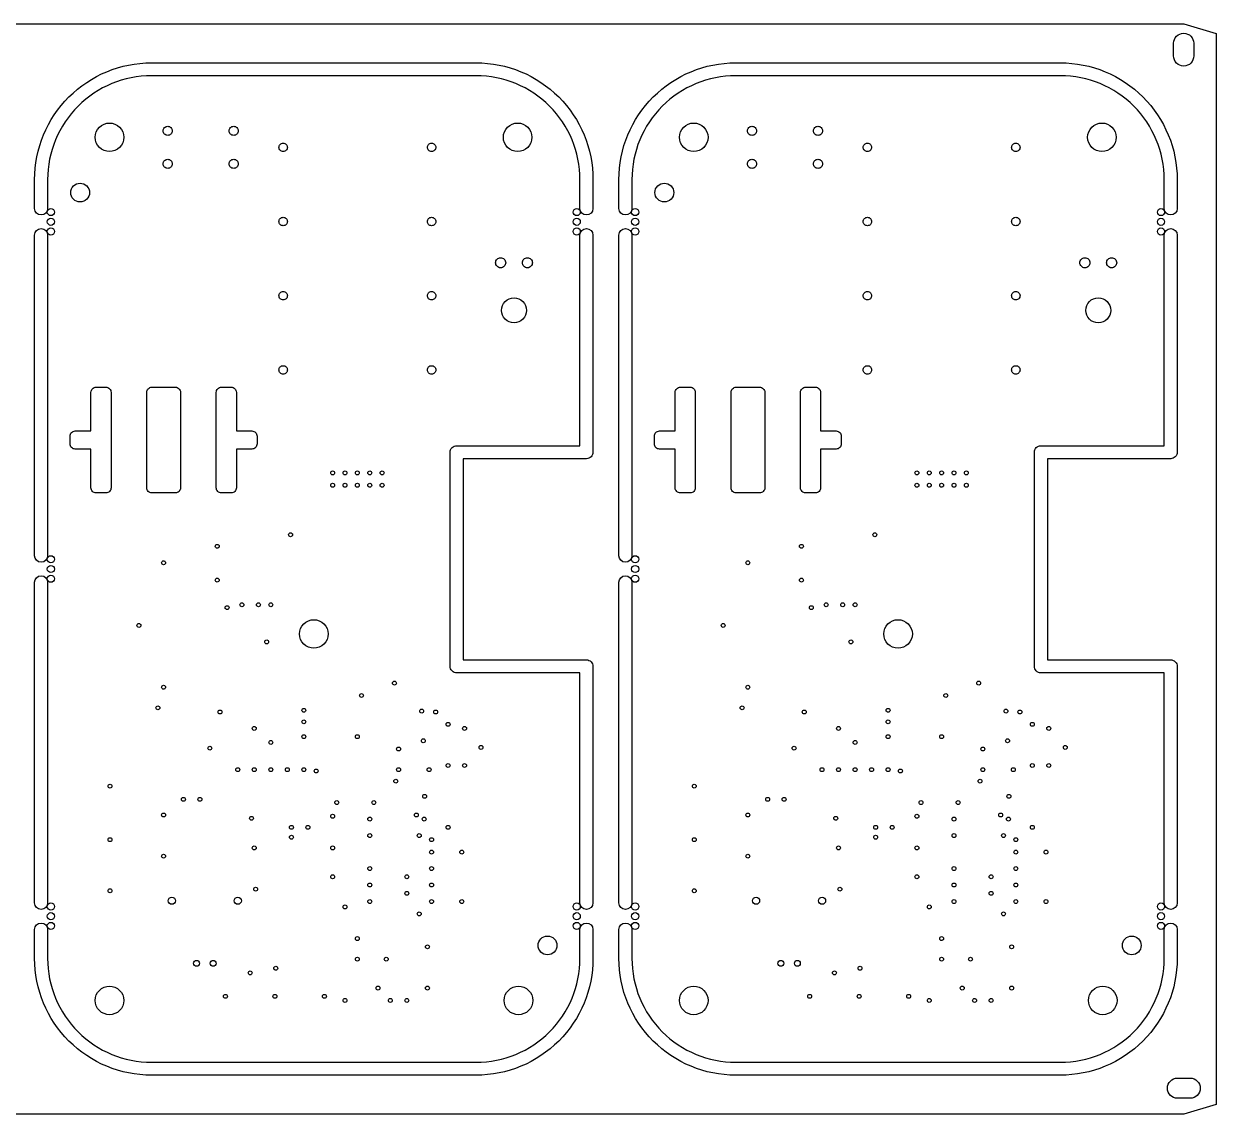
# Model space of a CAD drawing. Extents: x 0 to 278, y 0 to 168.
# Drawn here: x 94.3 to 278, y 0 to 168 of the extents above; entities that cross this region are included whole.
import ezdxf

# ---------------------------------------------------------------- set-up
doc = ezdxf.new("R2010")
doc.units = 0
doc.layers.get('0').update_dxf_attribs({"color": 1, "linetype": 'CONTINUOUS'})

msp = doc.modelspace()

# ---------------------------------------------------------------- linework, layer by layer
msp.add_lwpolyline([(273, 168), (278, 166.5), (278, 1.5), (273.000002, 0), (5, 0), (0, 1.5), (0, 166.5), (4.999995, 168)], close=True)
for points in [[(271.445, 163.05), (271.445, 165, -1), (274.555, 165), (274.555, 163.05, -1)], [(96, 139.55), (96, 144, -0.414214), (114, 162), (164, 162, -0.414214), (182, 144), (182, 139.55, -1), (180, 139.55), (180, 144, 0.414214), (164, 160), (114, 160, 0.414214), (98, 144), (98, 139.55, -1)], [(186, 139.55), (186, 144, -0.414214), (204, 162), (254, 162, -0.414214), (272, 144), (272, 139.55, -1), (270, 139.55), (270, 144, 0.414214), (254, 160), (204, 160, 0.414214), (188, 144), (188, 139.55, -1)], [(105.33, 150.52, -0.414214), (107.53, 152.72, -0.414214), (109.73, 150.52, -0.414214), (107.53, 148.32, -0.414214)], [(168.2, 150.52, -0.414214), (170.4, 152.72, -0.414214), (172.6, 150.52, -0.414214), (170.4, 148.32, -0.414214)], [(195.33, 150.52, -0.414214), (197.53, 152.72, -0.414214), (199.73, 150.52, -0.414214), (197.53, 148.32, -0.414214)], [(258.2, 150.52, -0.414214), (260.4, 152.72, -0.414214), (262.6, 150.52, -0.414214), (260.4, 148.32, -0.414214)], [(115.8, 151.51, -0.414216), (116.5, 152.21, -0.414216), (117.2, 151.51, -0.414216), (116.5, 150.81, -0.414216)], [(125.96, 151.51, -0.414216), (126.66, 152.21, -0.414216), (127.36, 151.51, -0.414216), (126.66, 150.81, -0.414216)], [(205.8, 151.51, -0.414216), (206.5, 152.21, -0.414216), (207.2, 151.51, -0.414216), (206.5, 150.81, -0.414216)], [(215.96, 151.51, -0.414216), (216.66, 152.21, -0.414216), (217.36, 151.51, -0.414216), (216.66, 150.81, -0.414216)], [(133.63, 148.97, -0.414216), (134.28, 149.62, -0.414216), (134.93, 148.97, -0.414216), (134.28, 148.32, -0.414216)], [(156.49, 148.97, -0.414216), (157.14, 149.62, -0.414216), (157.79, 148.97, -0.414216), (157.14, 148.32, -0.414216)], [(223.63, 148.97, -0.414216), (224.28, 149.62, -0.414216), (224.93, 148.97, -0.414216), (224.28, 148.32, -0.414216)], [(246.49, 148.97, -0.414216), (247.14, 149.62, -0.414216), (247.79, 148.97, -0.414216), (247.14, 148.32, -0.414216)], [(115.8, 146.43, -0.414216), (116.5, 147.13, -0.414216), (117.2, 146.43, -0.414216), (116.5, 145.73, -0.414216)], [(125.96, 146.43, -0.414216), (126.66, 147.13, -0.414216), (127.36, 146.43, -0.414216), (126.66, 145.73, -0.414216)], [(205.8, 146.43, -0.414216), (206.5, 147.13, -0.414216), (207.2, 146.43, -0.414216), (206.5, 145.73, -0.414216)], [(215.96, 146.43, -0.414216), (216.66, 147.13, -0.414216), (217.36, 146.43, -0.414216), (216.66, 145.73, -0.414216)], [(101.55, 142, -0.414215), (103, 143.45, -0.414215), (104.45, 142, -0.414215), (103, 140.55, -0.414215)], [(191.55, 142, -0.414215), (193, 143.45, -0.414215), (194.45, 142, -0.414215), (193, 140.55, -0.414215)], [(97.95, 139, -0.414217), (98.5, 139.55, -0.414217), (99.05, 139, -0.414217), (98.5, 138.45, -0.414217)], [(97.95, 137.5, -0.414217), (98.5, 138.05, -0.414217), (99.05, 137.5, -0.414217), (98.5, 136.95, -0.414217)], [(133.63, 137.54, -0.414216), (134.28, 138.19, -0.414216), (134.93, 137.54, -0.414216), (134.28, 136.89, -0.414216)], [(156.49, 137.54, -0.414216), (157.14, 138.19, -0.414216), (157.79, 137.54, -0.414216), (157.14, 136.89, -0.414216)], [(178.95, 139, -0.414217), (179.5, 139.55, -0.414217), (180.05, 139, -0.414217), (179.5, 138.45, -0.414217)], [(178.95, 137.5, -0.414217), (179.5, 138.05, -0.414217), (180.05, 137.5, -0.414217), (179.5, 136.95, -0.414217)], [(187.95, 139, -0.414217), (188.5, 139.55, -0.414217), (189.05, 139, -0.414217), (188.5, 138.45, -0.414217)], [(187.95, 137.5, -0.414217), (188.5, 138.05, -0.414217), (189.05, 137.5, -0.414217), (188.5, 136.95, -0.414217)], [(223.63, 137.54, -0.414216), (224.28, 138.19, -0.414216), (224.93, 137.54, -0.414216), (224.28, 136.89, -0.414216)], [(246.49, 137.54, -0.414216), (247.14, 138.19, -0.414216), (247.79, 137.54, -0.414216), (247.14, 136.89, -0.414216)], [(268.95, 139, -0.414217), (269.5, 139.55, -0.414217), (270.05, 139, -0.414217), (269.5, 138.45, -0.414217)], [(268.95, 137.5, -0.414217), (269.5, 138.05, -0.414217), (270.05, 137.5, -0.414217), (269.5, 136.95, -0.414217)], [(96, 86.05), (96, 135.45, -1), (98, 135.45), (98, 86.05, -1)], [(97.95, 136, -0.414217), (98.5, 136.55, -0.414217), (99.05, 136, -0.414217), (98.5, 135.45, -0.414217)], [(160, 69), (160, 102, -0.414216), (161, 103), (180, 103), (180, 135.45, -1), (182, 135.45), (182, 102, -0.414216), (181, 101), (162, 101), (162, 70), (181, 70, -0.414216), (182, 69), (182, 32.55, -1), (180, 32.55), (180, 68), (161, 68, -0.414216)], [(178.95, 136, -0.414217), (179.5, 136.55, -0.414217), (180.05, 136, -0.414217), (179.5, 135.45, -0.414217)], [(186, 86.05), (186, 135.45, -1), (188, 135.45), (188, 86.05, -1)], [(187.95, 136, -0.414217), (188.5, 136.55, -0.414217), (189.05, 136, -0.414217), (188.5, 135.45, -0.414217)], [(250, 69), (250, 102, -0.414216), (251, 103), (270, 103), (270, 135.45, -1), (272, 135.45), (272, 102, -0.414216), (271, 101), (252, 101), (252, 70), (271, 70, -0.414216), (272, 69), (272, 32.55, -1), (270, 32.55), (270, 68), (251, 68, -0.414216)], [(268.95, 136, -0.414217), (269.5, 136.55, -0.414217), (270.05, 136, -0.414217), (269.5, 135.45, -0.414217)], [(167.005, 131.19, -0.414216), (167.78, 131.965, -0.414216), (168.555, 131.19, -0.414216), (167.78, 130.415, -0.414216)], [(171.125, 131.19, -0.414216), (171.9, 131.965, -0.414216), (172.675, 131.19, -0.414216), (171.9, 130.415, -0.414216)], [(257.005, 131.19, -0.414216), (257.78, 131.965, -0.414216), (258.555, 131.19, -0.414216), (257.78, 130.415, -0.414216)], [(261.125, 131.19, -0.414216), (261.9, 131.965, -0.414216), (262.675, 131.19, -0.414216), (261.9, 130.415, -0.414216)], [(133.63, 126.11, -0.414216), (134.28, 126.76, -0.414216), (134.93, 126.11, -0.414216), (134.28, 125.46, -0.414216)], [(156.49, 126.11, -0.414216), (157.14, 126.76, -0.414216), (157.79, 126.11, -0.414216), (157.14, 125.46, -0.414216)], [(223.63, 126.11, -0.414216), (224.28, 126.76, -0.414216), (224.93, 126.11, -0.414216), (224.28, 125.46, -0.414216)], [(246.49, 126.11, -0.414216), (247.14, 126.76, -0.414216), (247.79, 126.11, -0.414216), (247.14, 125.46, -0.414216)], [(167.915, 123.85, -0.414215), (169.84, 125.775, -0.414215), (171.765, 123.85, -0.414215), (169.84, 121.925, -0.414215)], [(257.915, 123.85, -0.414215), (259.84, 125.775, -0.414215), (261.765, 123.85, -0.414215), (259.84, 121.925, -0.414215)], [(133.63, 114.68, -0.414216), (134.28, 115.33, -0.414216), (134.93, 114.68, -0.414216), (134.28, 114.03, -0.414216)], [(156.49, 114.68, -0.414216), (157.14, 115.33, -0.414216), (157.79, 114.68, -0.414216), (157.14, 114.03, -0.414216)], [(223.63, 114.68, -0.414216), (224.28, 115.33, -0.414216), (224.93, 114.68, -0.414216), (224.28, 114.03, -0.414216)], [(246.49, 114.68, -0.414216), (247.14, 115.33, -0.414216), (247.79, 114.68, -0.414216), (247.14, 114.03, -0.414216)], [(101.456203, 103.279998), (101.456203, 104.469997, -0.414216), (102.256202, 105.269997), (104.670002, 105.269997), (104.670002, 111.219997, -0.414389), (105.470478, 112.019998), (106.969527, 112.019998, -0.41439), (107.770003, 111.219997), (107.770003, 96.519998, -0.414389), (106.969527, 95.719997), (105.470002, 95.719997, -0.414389), (104.670002, 96.520472), (104.670002, 102.479998), (102.256202, 102.479998, -0.414216)], [(113.270002, 96.520472), (113.270002, 111.219997, -0.414389), (114.070477, 112.019998), (117.669527, 112.019998, -0.41439), (118.470002, 111.219997), (118.470002, 96.519998, -0.414389), (117.669527, 95.719997), (114.070002, 95.719997, -0.414389)], [(123.970002, 96.520472), (123.970002, 111.219997, -0.414389), (124.770477, 112.019998), (126.269528, 112.019998, -0.41439), (127.070002, 111.219997), (127.070002, 105.269997), (129.456202, 105.269997, -0.414216), (130.256203, 104.469997), (130.256203, 103.279998, -0.414216), (129.456202, 102.479998), (127.070002, 102.479998), (127.070002, 96.519998, -0.414389), (126.269528, 95.719997), (124.770002, 95.719997, -0.414389)], [(191.456202, 103.279998), (191.456202, 104.469997, -0.414216), (192.256202, 105.269997), (194.670002, 105.269997), (194.670002, 111.219997, -0.414389), (195.470477, 112.019998), (196.969527, 112.019998, -0.41439), (197.770003, 111.219997), (197.770003, 96.519998, -0.414389), (196.969527, 95.719997), (195.470002, 95.719997, -0.414389), (194.670002, 96.520472), (194.670002, 102.479998), (192.256202, 102.479998, -0.414216)], [(203.270003, 96.520472), (203.270003, 111.219997, -0.414389), (204.070477, 112.019998), (207.669527, 112.019998, -0.41439), (208.470002, 111.219997), (208.470002, 96.519998, -0.414389), (207.669527, 95.719997), (204.070003, 95.719997, -0.414389)], [(213.970003, 96.520472), (213.970003, 111.219997, -0.414389), (214.770477, 112.019998), (216.269527, 112.019998, -0.41439), (217.070002, 111.219997), (217.070002, 105.269997), (219.456202, 105.269997, -0.414216), (220.256202, 104.469997), (220.256202, 103.279998, -0.414216), (219.456202, 102.479998), (217.070002, 102.479998), (217.070002, 96.519998, -0.414389), (216.269527, 95.719997), (214.770003, 95.719997, -0.414389)], [(141.6, 98.81, -0.414219), (141.9, 99.11, -0.414219), (142.2, 98.81, -0.414219), (141.9, 98.51, -0.414219)], [(143.51, 98.81, -0.414219), (143.81, 99.11, -0.414219), (144.11, 98.81, -0.414219), (143.81, 98.51, -0.414219)], [(145.41, 98.81, -0.414219), (145.71, 99.11, -0.414219), (146.01, 98.81, -0.414219), (145.71, 98.51, -0.414219)], [(147.32, 98.81, -0.414219), (147.62, 99.11, -0.414219), (147.92, 98.81, -0.414219), (147.62, 98.51, -0.414219)], [(149.22, 98.81, -0.414219), (149.52, 99.11, -0.414219), (149.82, 98.81, -0.414219), (149.52, 98.51, -0.414219)], [(231.6, 98.81, -0.414219), (231.9, 99.11, -0.414219), (232.2, 98.81, -0.414219), (231.9, 98.51, -0.414219)], [(233.51, 98.81, -0.414219), (233.81, 99.11, -0.414219), (234.11, 98.81, -0.414219), (233.81, 98.51, -0.414219)], [(235.41, 98.81, -0.414219), (235.71, 99.11, -0.414219), (236.01, 98.81, -0.414219), (235.71, 98.51, -0.414219)], [(237.32, 98.81, -0.414219), (237.62, 99.11, -0.414219), (237.92, 98.81, -0.414219), (237.62, 98.51, -0.414219)], [(239.22, 98.81, -0.414219), (239.52, 99.11, -0.414219), (239.82, 98.81, -0.414219), (239.52, 98.51, -0.414219)], [(141.6, 96.9, -0.414219), (141.9, 97.2, -0.414219), (142.2, 96.9, -0.414219), (141.9, 96.6, -0.414219)], [(143.51, 96.9, -0.414219), (143.81, 97.2, -0.414219), (144.11, 96.9, -0.414219), (143.81, 96.6, -0.414219)], [(145.41, 96.9, -0.414219), (145.71, 97.2, -0.414219), (146.01, 96.9, -0.414219), (145.71, 96.6, -0.414219)], [(147.32, 96.9, -0.414219), (147.62, 97.2, -0.414219), (147.92, 96.9, -0.414219), (147.62, 96.6, -0.414219)], [(149.22, 96.9, -0.414219), (149.52, 97.2, -0.414219), (149.82, 96.9, -0.414219), (149.52, 96.6, -0.414219)], [(231.6, 96.9, -0.414219), (231.9, 97.2, -0.414219), (232.2, 96.9, -0.414219), (231.9, 96.6, -0.414219)], [(233.51, 96.9, -0.414219), (233.81, 97.2, -0.414219), (234.11, 96.9, -0.414219), (233.81, 96.6, -0.414219)], [(235.41, 96.9, -0.414219), (235.71, 97.2, -0.414219), (236.01, 96.9, -0.414219), (235.71, 96.6, -0.414219)], [(237.32, 96.9, -0.414219), (237.62, 97.2, -0.414219), (237.92, 96.9, -0.414219), (237.62, 96.6, -0.414219)], [(239.22, 96.9, -0.414219), (239.52, 97.2, -0.414219), (239.82, 96.9, -0.414219), (239.52, 96.6, -0.414219)], [(135.12, 89.28, -0.414219), (135.42, 89.58, -0.414219), (135.72, 89.28, -0.414219), (135.42, 88.98, -0.414219)], [(225.12, 89.28, -0.414219), (225.42, 89.58, -0.414219), (225.72, 89.28, -0.414219), (225.42, 88.98, -0.414219)], [(123.82, 87.5, -0.414219), (124.12, 87.8, -0.414219), (124.42, 87.5, -0.414219), (124.12, 87.2, -0.414219)], [(213.82, 87.5, -0.414219), (214.12, 87.8, -0.414219), (214.42, 87.5, -0.414219), (214.12, 87.2, -0.414219)], [(97.95, 85.5, -0.414217), (98.5, 86.05, -0.414217), (99.05, 85.5, -0.414217), (98.5, 84.95, -0.414217)], [(97.95, 84, -0.414217), (98.5, 84.55, -0.414217), (99.05, 84, -0.414217), (98.5, 83.45, -0.414217)], [(115.56, 84.96, -0.414219), (115.86, 85.26, -0.414219), (116.16, 84.96, -0.414219), (115.86, 84.66, -0.414219)], [(187.95, 85.5, -0.414217), (188.5, 86.05, -0.414217), (189.05, 85.5, -0.414217), (188.5, 84.95, -0.414217)], [(187.95, 84, -0.414217), (188.5, 84.55, -0.414217), (189.05, 84, -0.414217), (188.5, 83.45, -0.414217)], [(205.56, 84.96, -0.414219), (205.86, 85.26, -0.414219), (206.16, 84.96, -0.414219), (205.86, 84.66, -0.414219)], [(96, 32.55), (96, 81.95, -1), (98, 81.95), (98, 32.55, -1)], [(97.95, 82.5, -0.414217), (98.5, 83.05, -0.414217), (99.05, 82.5, -0.414217), (98.5, 81.95, -0.414217)], [(186, 32.55), (186, 81.95, -1), (188, 81.95), (188, 32.55, -1)], [(187.95, 82.5, -0.414217), (188.5, 83.05, -0.414217), (189.05, 82.5, -0.414217), (188.5, 81.95, -0.414217)], [(123.82, 82.29, -0.414219), (124.12, 82.59, -0.414219), (124.42, 82.29, -0.414219), (124.12, 81.99, -0.414219)], [(213.82, 82.29, -0.414219), (214.12, 82.59, -0.414219), (214.42, 82.29, -0.414219), (214.12, 81.99, -0.414219)], [(125.34, 78.05, -0.414219), (125.64, 78.35, -0.414219), (125.94, 78.05, -0.414219), (125.64, 77.75, -0.414219)], [(127.63, 78.49, -0.414219), (127.93, 78.79, -0.414219), (128.23, 78.49, -0.414219), (127.93, 78.19, -0.414219)], [(130.17, 78.49, -0.414219), (130.47, 78.79, -0.414219), (130.77, 78.49, -0.414219), (130.47, 78.19, -0.414219)], [(132.08, 78.49, -0.414219), (132.38, 78.79, -0.414219), (132.68, 78.49, -0.414219), (132.38, 78.19, -0.414219)], [(215.34, 78.05, -0.414219), (215.64, 78.35, -0.414219), (215.94, 78.05, -0.414219), (215.64, 77.75, -0.414219)], [(217.63, 78.49, -0.414219), (217.93, 78.79, -0.414219), (218.23, 78.49, -0.414219), (217.93, 78.19, -0.414219)], [(220.17, 78.49, -0.414219), (220.47, 78.79, -0.414219), (220.77, 78.49, -0.414219), (220.47, 78.19, -0.414219)], [(222.08, 78.49, -0.414219), (222.38, 78.79, -0.414219), (222.68, 78.49, -0.414219), (222.38, 78.19, -0.414219)], [(111.76, 75.31, -0.414219), (112.06, 75.61, -0.414219), (112.36, 75.31, -0.414219), (112.06, 75.01, -0.414219)], [(136.8, 73.99, -0.414214), (139, 76.19, -0.414214), (141.2, 73.99, -0.414214), (139, 71.79, -0.414214)], [(201.76, 75.31, -0.414219), (202.06, 75.61, -0.414219), (202.36, 75.31, -0.414219), (202.06, 75.01, -0.414219)], [(226.8, 73.99, -0.414214), (229, 76.19, -0.414214), (231.2, 73.99, -0.414214), (229, 71.79, -0.414214)], [(131.44, 72.77, -0.414219), (131.74, 73.07, -0.414219), (132.04, 72.77, -0.414219), (131.74, 72.47, -0.414219)], [(221.44, 72.77, -0.414219), (221.74, 73.07, -0.414219), (222.04, 72.77, -0.414219), (221.74, 72.47, -0.414219)], [(151.12, 66.42, -0.414219), (151.42, 66.72, -0.414219), (151.72, 66.42, -0.414219), (151.42, 66.12, -0.414219)], [(241.12, 66.42, -0.414219), (241.42, 66.72, -0.414219), (241.72, 66.42, -0.414219), (241.42, 66.12, -0.414219)], [(115.56, 65.78, -0.414219), (115.86, 66.08, -0.414219), (116.16, 65.78, -0.414219), (115.86, 65.48, -0.414219)], [(146.05, 64.51, -0.414219), (146.35, 64.81, -0.414219), (146.65, 64.51, -0.414219), (146.35, 64.21, -0.414219)], [(205.56, 65.78, -0.414219), (205.86, 66.08, -0.414219), (206.16, 65.78, -0.414219), (205.86, 65.48, -0.414219)], [(236.05, 64.51, -0.414219), (236.35, 64.81, -0.414219), (236.65, 64.51, -0.414219), (236.35, 64.21, -0.414219)], [(114.68, 62.61, -0.414219), (114.98, 62.91, -0.414219), (115.28, 62.61, -0.414219), (114.98, 62.31, -0.414219)], [(137.16, 62.23, -0.414219), (137.46, 62.53, -0.414219), (137.76, 62.23, -0.414219), (137.46, 61.93, -0.414219)], [(204.68, 62.61, -0.414219), (204.98, 62.91, -0.414219), (205.28, 62.61, -0.414219), (204.98, 62.31, -0.414219)], [(227.16, 62.23, -0.414219), (227.46, 62.53, -0.414219), (227.76, 62.23, -0.414219), (227.46, 61.93, -0.414219)], [(124.25, 61.97, -0.414219), (124.55, 62.27, -0.414219), (124.85, 61.97, -0.414219), (124.55, 61.67, -0.414219)], [(137.16, 60.45, -0.414219), (137.46, 60.75, -0.414219), (137.76, 60.45, -0.414219), (137.46, 60.15, -0.414219)], [(155.32, 62.1, -0.414219), (155.62, 62.4, -0.414219), (155.92, 62.1, -0.414219), (155.62, 61.8, -0.414219)], [(157.47, 61.97, -0.414219), (157.77, 62.27, -0.414219), (158.07, 61.97, -0.414219), (157.77, 61.67, -0.414219)], [(214.25, 61.97, -0.414219), (214.55, 62.27, -0.414219), (214.85, 61.97, -0.414219), (214.55, 61.67, -0.414219)], [(227.16, 60.45, -0.414219), (227.46, 60.75, -0.414219), (227.76, 60.45, -0.414219), (227.46, 60.15, -0.414219)], [(245.32, 62.1, -0.414219), (245.62, 62.4, -0.414219), (245.92, 62.1, -0.414219), (245.62, 61.8, -0.414219)], [(247.47, 61.97, -0.414219), (247.77, 62.27, -0.414219), (248.07, 61.97, -0.414219), (247.77, 61.67, -0.414219)], [(129.53, 59.44, -0.414219), (129.83, 59.74, -0.414219), (130.13, 59.44, -0.414219), (129.83, 59.14, -0.414219)], [(159.38, 60.07, -0.414219), (159.68, 60.37, -0.414219), (159.98, 60.07, -0.414219), (159.68, 59.77, -0.414219)], [(161.92, 59.44, -0.414219), (162.22, 59.74, -0.414219), (162.52, 59.44, -0.414219), (162.22, 59.14, -0.414219)], [(219.53, 59.44, -0.414219), (219.83, 59.74, -0.414219), (220.13, 59.44, -0.414219), (219.83, 59.14, -0.414219)], [(249.38, 60.07, -0.414219), (249.68, 60.37, -0.414219), (249.98, 60.07, -0.414219), (249.68, 59.77, -0.414219)], [(251.92, 59.44, -0.414219), (252.22, 59.74, -0.414219), (252.52, 59.44, -0.414219), (252.22, 59.14, -0.414219)], [(132.08, 57.28, -0.414219), (132.38, 57.58, -0.414219), (132.68, 57.28, -0.414219), (132.38, 56.98, -0.414219)], [(137.16, 58.17, -0.414219), (137.46, 58.47, -0.414219), (137.76, 58.17, -0.414219), (137.46, 57.87, -0.414219)], [(145.41, 58.17, -0.414219), (145.71, 58.47, -0.414219), (146.01, 58.17, -0.414219), (145.71, 57.87, -0.414219)], [(155.57, 57.53, -0.414219), (155.87, 57.83, -0.414219), (156.17, 57.53, -0.414219), (155.87, 57.23, -0.414219)], [(222.08, 57.28, -0.414219), (222.38, 57.58, -0.414219), (222.68, 57.28, -0.414219), (222.38, 56.98, -0.414219)], [(227.16, 58.17, -0.414219), (227.46, 58.47, -0.414219), (227.76, 58.17, -0.414219), (227.46, 57.87, -0.414219)], [(235.41, 58.17, -0.414219), (235.71, 58.47, -0.414219), (236.01, 58.17, -0.414219), (235.71, 57.87, -0.414219)], [(245.57, 57.53, -0.414219), (245.87, 57.83, -0.414219), (246.17, 57.53, -0.414219), (245.87, 57.23, -0.414219)], [(122.68, 56.39, -0.414219), (122.98, 56.69, -0.414219), (123.28, 56.39, -0.414219), (122.98, 56.09, -0.414219)], [(151.76, 56.26, -0.414219), (152.06, 56.56, -0.414219), (152.36, 56.26, -0.414219), (152.06, 55.96, -0.414219)], [(164.46, 56.51, -0.414219), (164.76, 56.81, -0.414219), (165.06, 56.51, -0.414219), (164.76, 56.21, -0.414219)], [(212.68, 56.39, -0.414219), (212.98, 56.69, -0.414219), (213.28, 56.39, -0.414219), (212.98, 56.09, -0.414219)], [(241.76, 56.26, -0.414219), (242.06, 56.56, -0.414219), (242.36, 56.26, -0.414219), (242.06, 55.96, -0.414219)], [(254.46, 56.51, -0.414219), (254.76, 56.81, -0.414219), (255.06, 56.51, -0.414219), (254.76, 56.21, -0.414219)], [(126.99, 53.08, -0.414219), (127.29, 53.38, -0.414219), (127.59, 53.08, -0.414219), (127.29, 52.78, -0.414219)], [(129.53, 53.08, -0.414219), (129.83, 53.38, -0.414219), (130.13, 53.08, -0.414219), (129.83, 52.78, -0.414219)], [(132.08, 53.08, -0.414219), (132.38, 53.38, -0.414219), (132.68, 53.08, -0.414219), (132.38, 52.78, -0.414219)], [(134.62, 53.08, -0.414219), (134.92, 53.38, -0.414219), (135.22, 53.08, -0.414219), (134.92, 52.78, -0.414219)], [(137.16, 53.08, -0.414219), (137.46, 53.38, -0.414219), (137.76, 53.08, -0.414219), (137.46, 52.78, -0.414219)], [(151.76, 53.08, -0.414219), (152.06, 53.38, -0.414219), (152.36, 53.08, -0.414219), (152.06, 52.78, -0.414219)], [(156.46, 53.08, -0.414219), (156.76, 53.38, -0.414219), (157.06, 53.08, -0.414219), (156.76, 52.78, -0.414219)], [(159.38, 53.72, -0.414219), (159.68, 54.02, -0.414219), (159.98, 53.72, -0.414219), (159.68, 53.42, -0.414219)], [(161.92, 53.72, -0.414219), (162.22, 54.02, -0.414219), (162.52, 53.72, -0.414219), (162.22, 53.42, -0.414219)], [(216.99, 53.08, -0.414219), (217.29, 53.38, -0.414219), (217.59, 53.08, -0.414219), (217.29, 52.78, -0.414219)], [(219.53, 53.08, -0.414219), (219.83, 53.38, -0.414219), (220.13, 53.08, -0.414219), (219.83, 52.78, -0.414219)], [(222.08, 53.08, -0.414219), (222.38, 53.38, -0.414219), (222.68, 53.08, -0.414219), (222.38, 52.78, -0.414219)], [(224.62, 53.08, -0.414219), (224.92, 53.38, -0.414219), (225.22, 53.08, -0.414219), (224.92, 52.78, -0.414219)], [(227.16, 53.08, -0.414219), (227.46, 53.38, -0.414219), (227.76, 53.08, -0.414219), (227.46, 52.78, -0.414219)], [(241.76, 53.08, -0.414219), (242.06, 53.38, -0.414219), (242.36, 53.08, -0.414219), (242.06, 52.78, -0.414219)], [(246.46, 53.08, -0.414219), (246.76, 53.38, -0.414219), (247.06, 53.08, -0.414219), (246.76, 52.78, -0.414219)], [(249.38, 53.72, -0.414219), (249.68, 54.02, -0.414219), (249.98, 53.72, -0.414219), (249.68, 53.42, -0.414219)], [(251.92, 53.72, -0.414219), (252.22, 54.02, -0.414219), (252.52, 53.72, -0.414219), (252.22, 53.42, -0.414219)], [(139.06, 52.88, -0.414219), (139.36, 53.18, -0.414219), (139.66, 52.88, -0.414219), (139.36, 52.58, -0.414219)], [(151.33, 51.31, -0.414219), (151.63, 51.61, -0.414219), (151.93, 51.31, -0.414219), (151.63, 51.01, -0.414219)], [(229.06, 52.88, -0.414219), (229.36, 53.18, -0.414219), (229.66, 52.88, -0.414219), (229.36, 52.58, -0.414219)], [(241.33, 51.31, -0.414219), (241.63, 51.61, -0.414219), (241.93, 51.31, -0.414219), (241.63, 51.01, -0.414219)], [(107.31, 50.54, -0.414219), (107.61, 50.84, -0.414219), (107.91, 50.54, -0.414219), (107.61, 50.24, -0.414219)], [(197.31, 50.54, -0.414219), (197.61, 50.84, -0.414219), (197.91, 50.54, -0.414219), (197.61, 50.24, -0.414219)], [(118.61, 48.51, -0.414219), (118.91, 48.81, -0.414219), (119.21, 48.51, -0.414219), (118.91, 48.21, -0.414219)], [(121.15, 48.51, -0.414219), (121.45, 48.81, -0.414219), (121.75, 48.51, -0.414219), (121.45, 48.21, -0.414219)], [(142.23, 48.01, -0.414219), (142.53, 48.31, -0.414219), (142.83, 48.01, -0.414219), (142.53, 47.71, -0.414219)], [(147.95, 48.01, -0.414219), (148.25, 48.31, -0.414219), (148.55, 48.01, -0.414219), (148.25, 47.71, -0.414219)], [(155.77, 48.97, -0.414219), (156.07, 49.27, -0.414219), (156.37, 48.97, -0.414219), (156.07, 48.67, -0.414219)], [(208.61, 48.51, -0.414219), (208.91, 48.81, -0.414219), (209.21, 48.51, -0.414219), (208.91, 48.21, -0.414219)], [(211.15, 48.51, -0.414219), (211.45, 48.81, -0.414219), (211.75, 48.51, -0.414219), (211.45, 48.21, -0.414219)], [(232.23, 48.01, -0.414219), (232.53, 48.31, -0.414219), (232.83, 48.01, -0.414219), (232.53, 47.71, -0.414219)], [(237.95, 48.01, -0.414219), (238.25, 48.31, -0.414219), (238.55, 48.01, -0.414219), (238.25, 47.71, -0.414219)], [(245.77, 48.97, -0.414219), (246.07, 49.27, -0.414219), (246.37, 48.97, -0.414219), (246.07, 48.67, -0.414219)], [(115.56, 46.1, -0.414219), (115.86, 46.4, -0.414219), (116.16, 46.1, -0.414219), (115.86, 45.8, -0.414219)], [(141.6, 45.9, -0.414219), (141.9, 46.2, -0.414219), (142.2, 45.9, -0.414219), (141.9, 45.6, -0.414219)], [(154.5, 46.1, -0.414219), (154.8, 46.4, -0.414219), (155.1, 46.1, -0.414219), (154.8, 45.8, -0.414219)], [(205.56, 46.1, -0.414219), (205.86, 46.4, -0.414219), (206.16, 46.1, -0.414219), (205.86, 45.8, -0.414219)], [(231.6, 45.9, -0.414219), (231.9, 46.2, -0.414219), (232.2, 45.9, -0.414219), (231.9, 45.6, -0.414219)], [(244.5, 46.1, -0.414219), (244.8, 46.4, -0.414219), (245.1, 46.1, -0.414219), (244.8, 45.8, -0.414219)], [(129.1, 45.59, -0.414219), (129.4, 45.89, -0.414219), (129.7, 45.59, -0.414219), (129.4, 45.29, -0.414219)], [(135.25, 44.19, -0.414219), (135.55, 44.49, -0.414219), (135.85, 44.19, -0.414219), (135.55, 43.89, -0.414219)], [(137.79, 44.19, -0.414219), (138.09, 44.49, -0.414219), (138.39, 44.19, -0.414219), (138.09, 43.89, -0.414219)], [(147.32, 45.47, -0.414219), (147.62, 45.77, -0.414219), (147.92, 45.47, -0.414219), (147.62, 45.17, -0.414219)], [(155.7, 45.47, -0.414219), (156, 45.77, -0.414219), (156.3, 45.47, -0.414219), (156, 45.17, -0.414219)], [(159.38, 44.19, -0.414219), (159.68, 44.49, -0.414219), (159.98, 44.19, -0.414219), (159.68, 43.89, -0.414219)], [(219.1, 45.59, -0.414219), (219.4, 45.89, -0.414219), (219.7, 45.59, -0.414219), (219.4, 45.29, -0.414219)], [(225.25, 44.19, -0.414219), (225.55, 44.49, -0.414219), (225.85, 44.19, -0.414219), (225.55, 43.89, -0.414219)], [(227.79, 44.19, -0.414219), (228.09, 44.49, -0.414219), (228.39, 44.19, -0.414219), (228.09, 43.89, -0.414219)], [(237.32, 45.47, -0.414219), (237.62, 45.77, -0.414219), (237.92, 45.47, -0.414219), (237.62, 45.17, -0.414219)], [(245.7, 45.47, -0.414219), (246, 45.77, -0.414219), (246.3, 45.47, -0.414219), (246, 45.17, -0.414219)], [(249.38, 44.19, -0.414219), (249.68, 44.49, -0.414219), (249.98, 44.19, -0.414219), (249.68, 43.89, -0.414219)], [(107.31, 42.29, -0.414219), (107.61, 42.59, -0.414219), (107.91, 42.29, -0.414219), (107.61, 41.99, -0.414219)], [(135.25, 42.67, -0.414219), (135.55, 42.97, -0.414219), (135.85, 42.67, -0.414219), (135.55, 42.37, -0.414219)], [(147.32, 42.92, -0.414219), (147.62, 43.22, -0.414219), (147.92, 42.92, -0.414219), (147.62, 42.62, -0.414219)], [(154.94, 42.92, -0.414219), (155.24, 43.22, -0.414219), (155.54, 42.92, -0.414219), (155.24, 42.62, -0.414219)], [(156.84, 42.29, -0.414219), (157.14, 42.59, -0.414219), (157.44, 42.29, -0.414219), (157.14, 41.99, -0.414219)], [(197.31, 42.29, -0.414219), (197.61, 42.59, -0.414219), (197.91, 42.29, -0.414219), (197.61, 41.99, -0.414219)], [(225.25, 42.67, -0.414219), (225.55, 42.97, -0.414219), (225.85, 42.67, -0.414219), (225.55, 42.37, -0.414219)], [(237.32, 42.92, -0.414219), (237.62, 43.22, -0.414219), (237.92, 42.92, -0.414219), (237.62, 42.62, -0.414219)], [(244.94, 42.92, -0.414219), (245.24, 43.22, -0.414219), (245.54, 42.92, -0.414219), (245.24, 42.62, -0.414219)], [(246.84, 42.29, -0.414219), (247.14, 42.59, -0.414219), (247.44, 42.29, -0.414219), (247.14, 41.99, -0.414219)], [(129.53, 41.02, -0.414219), (129.83, 41.32, -0.414219), (130.13, 41.02, -0.414219), (129.83, 40.72, -0.414219)], [(141.6, 41.02, -0.414219), (141.9, 41.32, -0.414219), (142.2, 41.02, -0.414219), (141.9, 40.72, -0.414219)], [(156.84, 40.38, -0.414219), (157.14, 40.68, -0.414219), (157.44, 40.38, -0.414219), (157.14, 40.08, -0.414219)], [(161.49, 40.38, -0.414219), (161.79, 40.68, -0.414219), (162.09, 40.38, -0.414219), (161.79, 40.08, -0.414219)], [(219.53, 41.02, -0.414219), (219.83, 41.32, -0.414219), (220.13, 41.02, -0.414219), (219.83, 40.72, -0.414219)], [(231.6, 41.02, -0.414219), (231.9, 41.32, -0.414219), (232.2, 41.02, -0.414219), (231.9, 40.72, -0.414219)], [(246.84, 40.38, -0.414219), (247.14, 40.68, -0.414219), (247.44, 40.38, -0.414219), (247.14, 40.08, -0.414219)], [(251.49, 40.38, -0.414219), (251.79, 40.68, -0.414219), (252.09, 40.38, -0.414219), (251.79, 40.08, -0.414219)], [(115.56, 39.75, -0.414219), (115.86, 40.05, -0.414219), (116.16, 39.75, -0.414219), (115.86, 39.45, -0.414219)], [(205.56, 39.75, -0.414219), (205.86, 40.05, -0.414219), (206.16, 39.75, -0.414219), (205.86, 39.45, -0.414219)], [(141.6, 36.58, -0.414219), (141.9, 36.88, -0.414219), (142.2, 36.58, -0.414219), (141.9, 36.28, -0.414219)], [(147.32, 37.84, -0.414219), (147.62, 38.14, -0.414219), (147.92, 37.84, -0.414219), (147.62, 37.54, -0.414219)], [(153.03, 36.58, -0.414219), (153.33, 36.88, -0.414219), (153.63, 36.58, -0.414219), (153.33, 36.28, -0.414219)], [(156.84, 37.84, -0.414219), (157.14, 38.14, -0.414219), (157.44, 37.84, -0.414219), (157.14, 37.54, -0.414219)], [(231.6, 36.58, -0.414219), (231.9, 36.88, -0.414219), (232.2, 36.58, -0.414219), (231.9, 36.28, -0.414219)], [(237.32, 37.84, -0.414219), (237.62, 38.14, -0.414219), (237.92, 37.84, -0.414219), (237.62, 37.54, -0.414219)], [(243.03, 36.58, -0.414219), (243.33, 36.88, -0.414219), (243.63, 36.58, -0.414219), (243.33, 36.28, -0.414219)], [(246.84, 37.84, -0.414219), (247.14, 38.14, -0.414219), (247.44, 37.84, -0.414219), (247.14, 37.54, -0.414219)], [(129.74, 34.67, -0.414219), (130.04, 34.97, -0.414219), (130.34, 34.67, -0.414219), (130.04, 34.37, -0.414219)], [(147.32, 35.31, -0.414219), (147.62, 35.61, -0.414219), (147.92, 35.31, -0.414219), (147.62, 35.01, -0.414219)], [(156.84, 35.31, -0.414219), (157.14, 35.61, -0.414219), (157.44, 35.31, -0.414219), (157.14, 35.01, -0.414219)], [(219.74, 34.67, -0.414219), (220.04, 34.97, -0.414219), (220.34, 34.67, -0.414219), (220.04, 34.37, -0.414219)], [(237.32, 35.31, -0.414219), (237.62, 35.61, -0.414219), (237.92, 35.31, -0.414219), (237.62, 35.01, -0.414219)], [(246.84, 35.31, -0.414219), (247.14, 35.61, -0.414219), (247.44, 35.31, -0.414219), (247.14, 35.01, -0.414219)], [(107.31, 34.42, -0.414219), (107.61, 34.72, -0.414219), (107.91, 34.42, -0.414219), (107.61, 34.12, -0.414219)], [(116.58, 32.89, -0.414217), (117.13, 33.44, -0.414217), (117.68, 32.89, -0.414217), (117.13, 32.34, -0.414217)], [(126.74, 32.89, -0.414217), (127.29, 33.44, -0.414217), (127.84, 32.89, -0.414217), (127.29, 32.34, -0.414217)], [(147.32, 32.76, -0.414219), (147.62, 33.06, -0.414219), (147.92, 32.76, -0.414219), (147.62, 32.46, -0.414219)], [(153.03, 34.03, -0.414219), (153.33, 34.33, -0.414219), (153.63, 34.03, -0.414219), (153.33, 33.73, -0.414219)], [(156.84, 32.76, -0.414219), (157.14, 33.06, -0.414219), (157.44, 32.76, -0.414219), (157.14, 32.46, -0.414219)], [(161.49, 32.76, -0.414219), (161.79, 33.06, -0.414219), (162.09, 32.76, -0.414219), (161.79, 32.46, -0.414219)], [(197.31, 34.42, -0.414219), (197.61, 34.72, -0.414219), (197.91, 34.42, -0.414219), (197.61, 34.12, -0.414219)], [(206.58, 32.89, -0.414217), (207.13, 33.44, -0.414217), (207.68, 32.89, -0.414217), (207.13, 32.34, -0.414217)], [(216.74, 32.89, -0.414217), (217.29, 33.44, -0.414217), (217.84, 32.89, -0.414217), (217.29, 32.34, -0.414217)], [(237.32, 32.76, -0.414219), (237.62, 33.06, -0.414219), (237.92, 32.76, -0.414219), (237.62, 32.46, -0.414219)], [(243.03, 34.03, -0.414219), (243.33, 34.33, -0.414219), (243.63, 34.03, -0.414219), (243.33, 33.73, -0.414219)], [(246.84, 32.76, -0.414219), (247.14, 33.06, -0.414219), (247.44, 32.76, -0.414219), (247.14, 32.46, -0.414219)], [(251.49, 32.76, -0.414219), (251.79, 33.06, -0.414219), (252.09, 32.76, -0.414219), (251.79, 32.46, -0.414219)], [(97.95, 32, -0.414217), (98.5, 32.55, -0.414217), (99.05, 32, -0.414217), (98.5, 31.45, -0.414217)], [(143.51, 31.93, -0.414219), (143.81, 32.23, -0.414219), (144.11, 31.93, -0.414219), (143.81, 31.63, -0.414219)], [(178.95, 32, -0.414217), (179.5, 32.55, -0.414217), (180.05, 32, -0.414217), (179.5, 31.45, -0.414217)], [(187.95, 32, -0.414217), (188.5, 32.55, -0.414217), (189.05, 32, -0.414217), (188.5, 31.45, -0.414217)], [(233.51, 31.93, -0.414219), (233.81, 32.23, -0.414219), (234.11, 31.93, -0.414219), (233.81, 31.63, -0.414219)], [(268.95, 32, -0.414217), (269.5, 32.55, -0.414217), (270.05, 32, -0.414217), (269.5, 31.45, -0.414217)], [(96, 24), (96, 28.45, -1), (98, 28.45), (98, 24, 0.414214), (114, 8), (164, 8, 0.414214), (180, 24), (180, 28.45, -1), (182, 28.45), (182, 24, -0.414214), (164, 6), (114, 6, -0.414214)], [(97.95, 30.5, -0.414217), (98.5, 31.05, -0.414217), (99.05, 30.5, -0.414217), (98.5, 29.95, -0.414217)], [(97.95, 29, -0.414217), (98.5, 29.55, -0.414217), (99.05, 29, -0.414217), (98.5, 28.45, -0.414217)], [(154.94, 30.86, -0.414219), (155.24, 31.16, -0.414219), (155.54, 30.86, -0.414219), (155.24, 30.56, -0.414219)], [(178.95, 30.5, -0.414217), (179.5, 31.05, -0.414217), (180.05, 30.5, -0.414217), (179.5, 29.95, -0.414217)], [(178.95, 29, -0.414217), (179.5, 29.55, -0.414217), (180.05, 29, -0.414217), (179.5, 28.45, -0.414217)], [(186, 24), (186, 28.45, -1), (188, 28.45), (188, 24, 0.414214), (204, 8), (254, 8, 0.414214), (270, 24), (270, 28.45, -1), (272, 28.45), (272, 24, -0.414214), (254, 6), (204, 6, -0.414214)], [(187.95, 30.5, -0.414217), (188.5, 31.05, -0.414217), (189.05, 30.5, -0.414217), (188.5, 29.95, -0.414217)], [(187.95, 29, -0.414217), (188.5, 29.55, -0.414217), (189.05, 29, -0.414217), (188.5, 28.45, -0.414217)], [(244.94, 30.86, -0.414219), (245.24, 31.16, -0.414219), (245.54, 30.86, -0.414219), (245.24, 30.56, -0.414219)], [(268.95, 30.5, -0.414217), (269.5, 31.05, -0.414217), (270.05, 30.5, -0.414217), (269.5, 29.95, -0.414217)], [(268.95, 29, -0.414217), (269.5, 29.55, -0.414217), (270.05, 29, -0.414217), (269.5, 28.45, -0.414217)], [(145.41, 27.05, -0.414219), (145.71, 27.35, -0.414219), (146.01, 27.05, -0.414219), (145.71, 26.75, -0.414219)], [(156.2, 25.78, -0.414219), (156.5, 26.08, -0.414219), (156.8, 25.78, -0.414219), (156.5, 25.48, -0.414219)], [(173.55, 26, -0.414215), (175, 27.45, -0.414215), (176.45, 26, -0.414215), (175, 24.55, -0.414215)], [(235.41, 27.05, -0.414219), (235.71, 27.35, -0.414219), (236.01, 27.05, -0.414219), (235.71, 26.75, -0.414219)], [(246.2, 25.78, -0.414219), (246.5, 26.08, -0.414219), (246.8, 25.78, -0.414219), (246.5, 25.48, -0.414219)], [(263.55, 26, -0.414215), (265, 27.45, -0.414215), (266.45, 26, -0.414215), (265, 24.55, -0.414215)], [(145.41, 23.88, -0.414219), (145.71, 24.18, -0.414219), (146.01, 23.88, -0.414219), (145.71, 23.58, -0.414219)], [(149.86, 23.88, -0.414219), (150.16, 24.18, -0.414219), (150.46, 23.88, -0.414219), (150.16, 23.58, -0.414219)], [(235.41, 23.88, -0.414219), (235.71, 24.18, -0.414219), (236.01, 23.88, -0.414219), (235.71, 23.58, -0.414219)], [(239.86, 23.88, -0.414219), (240.16, 24.18, -0.414219), (240.46, 23.88, -0.414219), (240.16, 23.58, -0.414219)], [(120.49, 23.24, -0.414218), (120.94, 23.69, -0.414218), (121.39, 23.24, -0.414218), (120.94, 22.79, -0.414218)], [(123.04, 23.24, -0.414218), (123.49, 23.69, -0.414218), (123.94, 23.24, -0.414218), (123.49, 22.79, -0.414218)], [(128.9, 21.77, -0.414219), (129.2, 22.07, -0.414219), (129.5, 21.77, -0.414219), (129.2, 21.47, -0.414219)], [(132.84, 22.48, -0.414219), (133.14, 22.78, -0.414219), (133.44, 22.48, -0.414219), (133.14, 22.18, -0.414219)], [(210.49, 23.24, -0.414218), (210.94, 23.69, -0.414218), (211.39, 23.24, -0.414218), (210.94, 22.79, -0.414218)], [(213.04, 23.24, -0.414218), (213.49, 23.69, -0.414218), (213.94, 23.24, -0.414218), (213.49, 22.79, -0.414218)], [(218.9, 21.77, -0.414219), (219.2, 22.07, -0.414219), (219.5, 21.77, -0.414219), (219.2, 21.47, -0.414219)], [(222.84, 22.48, -0.414219), (223.14, 22.78, -0.414219), (223.44, 22.48, -0.414219), (223.14, 22.18, -0.414219)], [(105.33, 17.52, -0.414214), (107.53, 19.72, -0.414214), (109.73, 17.52, -0.414214), (107.53, 15.32, -0.414214)], [(125.09, 18.16, -0.414219), (125.39, 18.46, -0.414219), (125.69, 18.16, -0.414219), (125.39, 17.86, -0.414219)], [(132.71, 18.16, -0.414219), (133.01, 18.46, -0.414219), (133.31, 18.16, -0.414219), (133.01, 17.86, -0.414219)], [(140.33, 18.16, -0.414219), (140.63, 18.46, -0.414219), (140.93, 18.16, -0.414219), (140.63, 17.86, -0.414219)], [(148.59, 19.43, -0.414219), (148.89, 19.73, -0.414219), (149.19, 19.43, -0.414219), (148.89, 19.13, -0.414219)], [(156.2, 19.43, -0.414219), (156.5, 19.73, -0.414219), (156.8, 19.43, -0.414219), (156.5, 19.13, -0.414219)], [(168.33, 17.52, -0.414214), (170.53, 19.72, -0.414214), (172.73, 17.52, -0.414214), (170.53, 15.32, -0.414214)], [(195.33, 17.52, -0.414214), (197.53, 19.72, -0.414214), (199.73, 17.52, -0.414214), (197.53, 15.32, -0.414214)], [(215.09, 18.16, -0.414219), (215.39, 18.46, -0.414219), (215.69, 18.16, -0.414219), (215.39, 17.86, -0.414219)], [(222.71, 18.16, -0.414219), (223.01, 18.46, -0.414219), (223.31, 18.16, -0.414219), (223.01, 17.86, -0.414219)], [(230.33, 18.16, -0.414219), (230.63, 18.46, -0.414219), (230.93, 18.16, -0.414219), (230.63, 17.86, -0.414219)], [(238.59, 19.43, -0.414219), (238.89, 19.73, -0.414219), (239.19, 19.43, -0.414219), (238.89, 19.13, -0.414219)], [(246.2, 19.43, -0.414219), (246.5, 19.73, -0.414219), (246.8, 19.43, -0.414219), (246.5, 19.13, -0.414219)], [(258.33, 17.52, -0.414214), (260.53, 19.72, -0.414214), (262.73, 17.52, -0.414214), (260.53, 15.32, -0.414214)], [(143.51, 17.52, -0.414219), (143.81, 17.82, -0.414219), (144.11, 17.52, -0.414219), (143.81, 17.22, -0.414219)], [(150.49, 17.52, -0.414219), (150.79, 17.82, -0.414219), (151.09, 17.52, -0.414219), (150.79, 17.22, -0.414219)], [(153.03, 17.52, -0.414219), (153.33, 17.82, -0.414219), (153.63, 17.52, -0.414219), (153.33, 17.22, -0.414219)], [(233.51, 17.52, -0.414219), (233.81, 17.82, -0.414219), (234.11, 17.52, -0.414219), (233.81, 17.22, -0.414219)], [(240.49, 17.52, -0.414219), (240.79, 17.82, -0.414219), (241.09, 17.52, -0.414219), (240.79, 17.22, -0.414219)], [(243.03, 17.52, -0.414219), (243.33, 17.82, -0.414219), (243.63, 17.52, -0.414219), (243.33, 17.22, -0.414219)], [(272.05, 2.445, -1), (272.05, 5.555), (274, 5.555, -1), (274, 2.445)]]:
    msp.add_lwpolyline(points, format="xyb", close=True)

doc.saveas('drawing.dxf')
